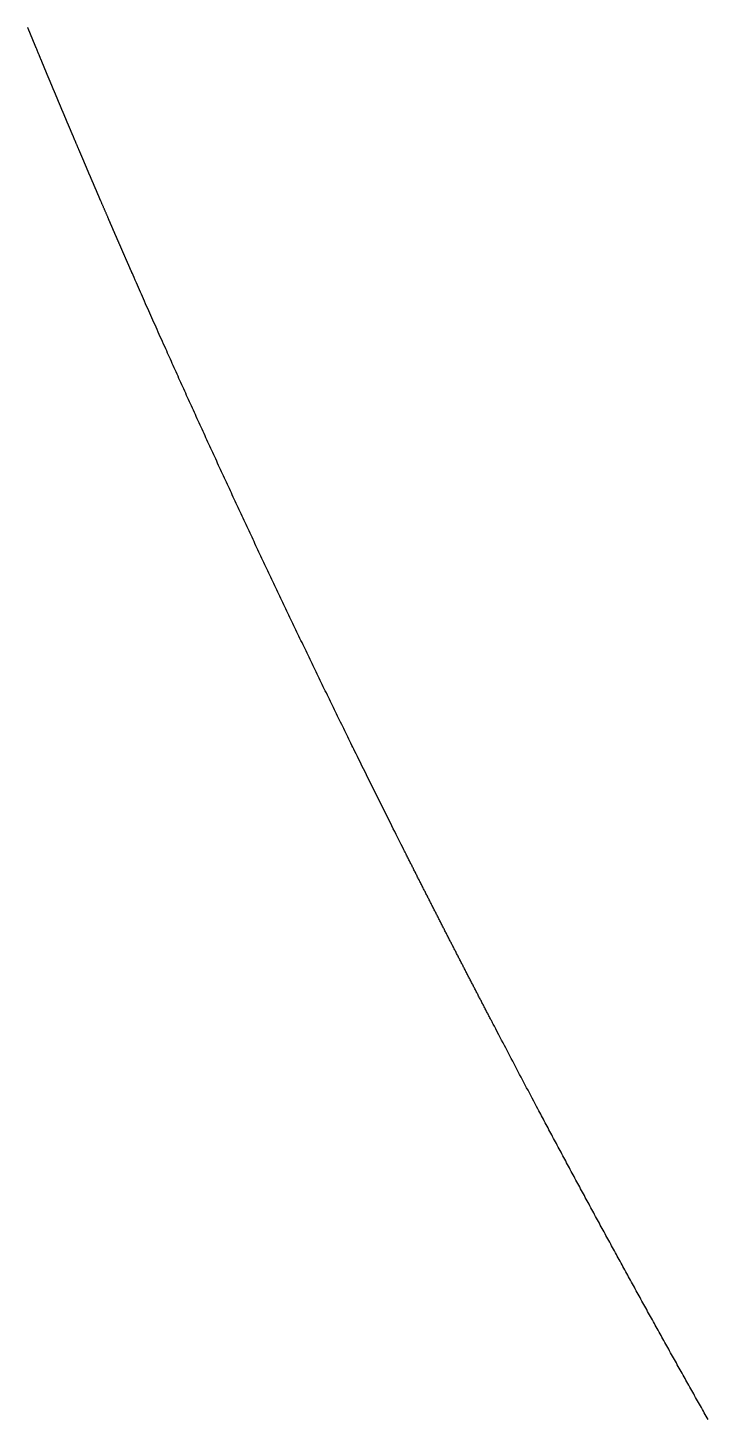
# Model space of a CAD drawing. Header units: millimetres. Extents: x 0 to 610, y 0 to 457.
# Drawn here: x 12.2 to 15.7, y 319.85 to 327 of the extents above; entities that cross this region are included whole.
import ezdxf

# ---------------------------------------------------------------- set-up
doc = ezdxf.new("R2010")
doc.units = ezdxf.units.MM
doc.layers.add('CUT_AIRCRAFT', color=7, linetype='Continuous')

msp = doc.modelspace()

# ---------------------------------------------------------------- linework, layer by layer
at = {"layer": 'CUT_AIRCRAFT'}
msp.add_lwpolyline([(15.69674, 319.8444), (15.69181, 319.85312), (15.68684, 319.86194), (15.68184, 319.8708), (15.67683, 319.87966), (15.67184, 319.8885), (15.66687, 319.89732), (15.66191, 319.90613), (15.65694, 319.91494), (15.65198, 319.92375), (15.64701, 319.93258), (15.64204, 319.9414), (15.63707, 319.95023), (15.63211, 319.95905), (15.62714, 319.96788), (15.62218, 319.9767), (15.61722, 319.98553), (15.61226, 319.99435), (15.6073, 320.00318), (15.60235, 320.01201), (15.59739, 320.02084), (15.59244, 320.02967), (15.58748, 320.0385), (15.58253, 320.04733), (15.57758, 320.05616), (15.57263, 320.06499), (15.56768, 320.07382), (15.56274, 320.08266), (15.55779, 320.09149), (15.55284, 320.10033), (15.5479, 320.10916), (15.54296, 320.118), (15.53802, 320.12683), (15.53308, 320.13567), (15.52814, 320.14451), (15.5232, 320.15335), (15.51827, 320.16219), (15.51333, 320.17103), (15.5084, 320.17987), (15.50347, 320.18871), (15.49854, 320.19756), (15.49361, 320.2064), (15.48868, 320.21524), (15.48375, 320.22409), (15.47883, 320.23293), (15.4739, 320.24178), (15.46898, 320.25063), (15.46406, 320.25947), (15.45914, 320.26832), (15.45422, 320.27717), (15.4493, 320.28602), (15.44438, 320.29487), (15.43947, 320.30372), (15.43455, 320.31257), (15.42964, 320.32143), (15.42473, 320.33028), (15.41982, 320.33913), (15.41491, 320.34799), (15.41, 320.35684), (15.40509, 320.3657), (15.40019, 320.37456), (15.39528, 320.38341), (15.39038, 320.39227), (15.38548, 320.40113), (15.38058, 320.40999), (15.37568, 320.41885), (15.37078, 320.42771), (15.36588, 320.43657), (15.36099, 320.44543), (15.35609, 320.4543), (15.3512, 320.46316), (15.34631, 320.47202), (15.34142, 320.48089), (15.33653, 320.48975), (15.33164, 320.49862), (15.32675, 320.50749), (15.32187, 320.51636), (15.31698, 320.52522), (15.3121, 320.53409), (15.30722, 320.54296), (15.30234, 320.55183), (15.29746, 320.56071), (15.29258, 320.56958), (15.28771, 320.57845), (15.28283, 320.58732), (15.27796, 320.5962), (15.27309, 320.60507), (15.26821, 320.61395), (15.26334, 320.62282), (15.25848, 320.6317), (15.25361, 320.64058), (15.24874, 320.64946), (15.24388, 320.65834), (15.23901, 320.66721), (15.23415, 320.6761), (15.22929, 320.68498), (15.22443, 320.69386), (15.21957, 320.70274), (15.21472, 320.71162), (15.20986, 320.72051), (15.205, 320.72939), (15.20015, 320.73828), (15.1953, 320.74716), (15.19045, 320.75605), (15.1856, 320.76494), (15.18075, 320.77383), (15.1759, 320.78271), (15.17106, 320.7916), (15.16621, 320.80049), (15.16137, 320.80938), (15.15653, 320.81828), (15.15169, 320.82717), (15.14685, 320.83606), (15.14201, 320.84495), (15.13718, 320.85385), (15.13234, 320.86274), (15.12751, 320.87164), (15.12267, 320.88054), (15.11784, 320.88943), (15.11301, 320.89833), (15.10818, 320.90723), (15.10336, 320.91613), (15.09853, 320.92503), (15.0937, 320.93393), (15.08888, 320.94283), (15.08406, 320.95173), (15.07924, 320.96063), (15.07442, 320.96954), (15.0696, 320.97844), (15.06478, 320.98735), (15.05997, 320.99625), (15.05515, 321.00516), (15.05034, 321.01407), (15.04553, 321.02297), (15.04072, 321.03188), (15.03591, 321.04079), (15.0311, 321.0497), (15.02629, 321.05861), (15.02149, 321.06752), (15.01668, 321.07643), (15.01188, 321.08535), (15.00708, 321.09426), (15.00228, 321.10317), (14.99748, 321.11209), (14.99268, 321.121), (14.98788, 321.12992), (14.98309, 321.13883), (14.9783, 321.14775), (14.9735, 321.15667), (14.96871, 321.16559), (14.96392, 321.17451), (14.95913, 321.18343), (14.95435, 321.19235), (14.94956, 321.20127), (14.94478, 321.21019), (14.93999, 321.21911), (14.93521, 321.22804), (14.93043, 321.23696), (14.92565, 321.24589), (14.92087, 321.25482), (14.9161, 321.26374), (14.91132, 321.27266), (14.90655, 321.28159), (14.90178, 321.29052), (14.897, 321.29945), (14.89222, 321.3084), (14.88745, 321.31734), (14.88268, 321.32627), (14.87793, 321.33518), (14.87319, 321.34405), (14.86846, 321.35294), (14.86369, 321.36187), (14.85888, 321.37091), (14.85401, 321.38006), (14.84915, 321.38917), (14.8444, 321.3981), (14.83985, 321.40666), (14.83551, 321.41481), (14.83112, 321.42306), (14.82634, 321.43205), (14.82084, 321.44241), (14.81438, 321.45457), (14.8072, 321.4681), (14.79963, 321.48236), (14.79201, 321.49673), (14.78461, 321.51069), (14.77741, 321.52429), (14.77032, 321.53769), (14.76324, 321.55106), (14.75611, 321.56455), (14.74893, 321.57813), (14.74172, 321.59178), (14.73451, 321.60543), (14.72732, 321.61906), (14.72015, 321.63266), (14.71298, 321.64625), (14.70584, 321.65982), (14.69869, 321.67339), (14.69155, 321.68696), (14.68439, 321.70057), (14.67721, 321.71424), (14.67, 321.72796), (14.6628, 321.74166), (14.65566, 321.75526), (14.64863, 321.76868), (14.6417, 321.78189), (14.63476, 321.79515), (14.62761, 321.80879), (14.6201, 321.82315), (14.61218, 321.83829), (14.60437, 321.85324), (14.5973, 321.86676), (14.59162, 321.87764), (14.58775, 321.88504), (14.58527, 321.88979), (14.58354, 321.89312), (14.58191, 321.89625), (14.57986, 321.90017), (14.57745, 321.9048), (14.57484, 321.9098), (14.5722, 321.91486), (14.56967, 321.91972), (14.56724, 321.92438), (14.56487, 321.92894), (14.5625, 321.93348), (14.5601, 321.93808), (14.55768, 321.94274), (14.55524, 321.94742), (14.5528, 321.9521), (14.55037, 321.95677), (14.54795, 321.96143), (14.54553, 321.96608), (14.54311, 321.97072), (14.54069, 321.97538), (14.53827, 321.98003), (14.53585, 321.98469), (14.53343, 321.98935), (14.53101, 321.99401), (14.52859, 321.99866), (14.52617, 322.00332), (14.52375, 322.00798), (14.52133, 322.01263), (14.51892, 322.01729), (14.5165, 322.02195), (14.51408, 322.02661), (14.51166, 322.03127), (14.50925, 322.03593), (14.50683, 322.04058), (14.50441, 322.04524), (14.502, 322.0499), (14.49958, 322.05456), (14.49717, 322.05922), (14.49475, 322.06388), (14.49234, 322.06854), (14.48993, 322.0732), (14.48751, 322.07786), (14.4851, 322.08252), (14.48269, 322.08718), (14.48027, 322.09184), (14.47786, 322.0965), (14.47545, 322.10117), (14.47304, 322.10583), (14.47063, 322.11049), (14.46822, 322.11515), (14.46581, 322.11981), (14.4634, 322.12447), (14.46099, 322.12914), (14.45858, 322.1338), (14.45617, 322.13846), (14.45376, 322.14312), (14.45135, 322.14779), (14.44895, 322.15245), (14.44654, 322.15711), (14.44413, 322.16178), (14.44173, 322.16644), (14.43932, 322.17111), (14.43691, 322.17577), (14.43451, 322.18043), (14.4321, 322.1851), (14.4297, 322.18976), (14.42729, 322.19443), (14.42489, 322.19909), (14.42249, 322.20376), (14.42008, 322.20842), (14.41768, 322.21309), (14.41528, 322.21775), (14.41288, 322.22242), (14.41047, 322.22709), (14.40807, 322.23175), (14.40567, 322.23642), (14.40327, 322.24109), (14.40087, 322.24575), (14.39847, 322.25042), (14.39607, 322.25509), (14.39367, 322.25976), (14.39127, 322.26442), (14.38887, 322.26909), (14.38648, 322.27376), (14.38408, 322.27843), (14.38168, 322.2831), (14.37928, 322.28776), (14.37689, 322.29243), (14.37449, 322.2971), (14.37209, 322.30177), (14.3697, 322.30644), (14.3673, 322.31111), (14.36491, 322.31578), (14.36251, 322.32045), (14.36012, 322.32512), (14.35773, 322.32979), (14.35533, 322.33446), (14.35294, 322.33913), (14.35055, 322.3438), (14.34816, 322.34847), (14.34576, 322.35315), (14.34337, 322.35782), (14.34098, 322.36249), (14.33859, 322.36716), (14.3362, 322.37183), (14.33381, 322.3765), (14.33142, 322.38118), (14.32903, 322.38585), (14.32664, 322.39052), (14.32425, 322.3952), (14.32186, 322.39987), (14.31948, 322.40454), (14.31709, 322.40922), (14.3147, 322.41389), (14.31231, 322.41856), (14.30993, 322.42324), (14.30754, 322.42791), (14.30516, 322.43259), (14.30277, 322.43726), (14.30039, 322.44193), (14.298, 322.44661), (14.29562, 322.45128), (14.29323, 322.45596), (14.29085, 322.46064), (14.28847, 322.46531), (14.28608, 322.46999), (14.2837, 322.47466), (14.28132, 322.47934), (14.27894, 322.48402), (14.27656, 322.48869), (14.27418, 322.49337), (14.2718, 322.49805), (14.26942, 322.50272), (14.26704, 322.5074), (14.26466, 322.51208), (14.26228, 322.51676), (14.2599, 322.52143), (14.25752, 322.52611), (14.25514, 322.53079), (14.25276, 322.53547), (14.25039, 322.54015), (14.24801, 322.54483), (14.24563, 322.54951), (14.24326, 322.55419), (14.24088, 322.55886), (14.23851, 322.56354), (14.23613, 322.56822), (14.23376, 322.5729), (14.23138, 322.57758), (14.22901, 322.58226), (14.22664, 322.58695), (14.22426, 322.59163), (14.22189, 322.59631), (14.21952, 322.60099), (14.21715, 322.60567), (14.21477, 322.61035), (14.2124, 322.61503), (14.21003, 322.61971), (14.20766, 322.6244), (14.20529, 322.62908), (14.20292, 322.63376), (14.20055, 322.63844), (14.19818, 322.64313), (14.19581, 322.64781), (14.19345, 322.65249), (14.19108, 322.65718), (14.18871, 322.66186), (14.18634, 322.66655), (14.18397, 322.67123), (14.18161, 322.67592), (14.17924, 322.6806), (14.17688, 322.68527), (14.17452, 322.68995), (14.17216, 322.69463), (14.16978, 322.69933), (14.1674, 322.70405), (14.16502, 322.70877), (14.16266, 322.71345), (14.16033, 322.71808), (14.15803, 322.72263), (14.15573, 322.7272), (14.15336, 322.7319), (14.15088, 322.73682), (14.14827, 322.74199), (14.1457, 322.74711), (14.14336, 322.75176), (14.14144, 322.75557), (14.13999, 322.75845), (14.13842, 322.76155), (14.13601, 322.76635), (14.132, 322.77432), (14.12591, 322.78644), (14.11823, 322.80173), (14.10969, 322.81871), (14.10105, 322.83593), (14.09288, 322.85221), (14.08514, 322.86765), (14.07763, 322.88264), (14.07016, 322.89757), (14.06257, 322.91275), (14.05486, 322.92815), (14.0471, 322.94369), (14.03934, 322.95924), (14.03161, 322.97473), (14.02391, 322.99016), (14.01624, 323.00556), (14.00858, 323.02095), (14.00091, 323.03634), (13.99325, 323.05176), (13.98557, 323.06721), (13.97788, 323.08268), (13.97019, 323.09818), (13.96251, 323.11367), (13.95485, 323.12911), (13.94725, 323.14445), (13.93971, 323.15968), (13.93216, 323.17495), (13.92452, 323.19041), (13.91669, 323.20625), (13.90867, 323.2225), (13.9007, 323.23866), (13.8931, 323.25407), (13.88619, 323.26809), (13.88019, 323.28028), (13.87487, 323.29109), (13.86992, 323.30115), (13.86502, 323.31111), (13.85992, 323.32149), (13.85464, 323.33223), (13.84927, 323.34318), (13.84388, 323.35416), (13.83855, 323.36502), (13.83327, 323.37579), (13.82802, 323.38651), (13.82277, 323.39721), (13.81751, 323.40795), (13.81224, 323.41872), (13.80697, 323.4295), (13.80169, 323.44029), (13.79642, 323.45107), (13.79116, 323.46184), (13.7859, 323.47261), (13.78065, 323.48338), (13.77539, 323.49415), (13.77014, 323.50493), (13.76488, 323.5157), (13.75963, 323.52648), (13.75438, 323.53726), (13.74914, 323.54804), (13.74389, 323.55882), (13.73865, 323.5696), (13.73341, 323.58039), (13.72817, 323.59117), (13.72293, 323.60195), (13.7177, 323.61274), (13.71247, 323.62353), (13.70724, 323.63431), (13.70201, 323.6451), (13.69678, 323.65589), (13.69156, 323.66668), (13.68634, 323.67747), (13.68112, 323.68827), (13.6759, 323.69906), (13.67068, 323.70985), (13.66547, 323.72065), (13.66026, 323.73144), (13.65505, 323.74224), (13.64984, 323.75304), (13.64463, 323.76384), (13.63943, 323.77464), (13.63423, 323.78544), (13.62903, 323.79624), (13.62383, 323.80705), (13.61863, 323.81785), (13.61344, 323.82865), (13.60825, 323.83946), (13.60306, 323.85027), (13.59787, 323.86108), (13.59268, 323.87188), (13.5875, 323.88269), (13.58232, 323.89351), (13.57714, 323.90432), (13.57196, 323.91513), (13.56679, 323.92594), (13.56161, 323.93676), (13.55644, 323.94757), (13.55127, 323.95839), (13.5461, 323.96921), (13.54094, 323.98003), (13.53578, 323.99085), (13.53062, 324.00167), (13.52546, 324.01249), (13.5203, 324.02331), (13.51514, 324.03414), (13.50999, 324.04496), (13.50484, 324.05579), (13.49969, 324.06661), (13.49455, 324.07744), (13.4894, 324.08827), (13.48426, 324.0991), (13.47912, 324.10993), (13.47398, 324.12076), (13.46884, 324.13159), (13.46371, 324.14242), (13.45858, 324.15326), (13.45345, 324.16409), (13.44832, 324.17493), (13.44319, 324.18577), (13.43807, 324.19661), (13.43295, 324.20744), (13.42783, 324.21828), (13.42271, 324.22913), (13.41759, 324.23997), (13.41248, 324.25081), (13.40737, 324.26165), (13.40226, 324.2725), (13.39715, 324.28335), (13.39205, 324.29419), (13.38694, 324.30504), (13.38184, 324.31589), (13.37674, 324.32674), (13.37165, 324.33759), (13.36655, 324.34844), (13.36146, 324.35929), (13.35637, 324.37015), (13.35128, 324.381), (13.34619, 324.39186), (13.34111, 324.40271), (13.33603, 324.41357), (13.33095, 324.42443), (13.32587, 324.43529), (13.32079, 324.44615), (13.31572, 324.45701), (13.31065, 324.46787), (13.30558, 324.47874), (13.30051, 324.4896), (13.29545, 324.50047), (13.29038, 324.51133), (13.28532, 324.5222), (13.28026, 324.53307), (13.27521, 324.54394), (13.27015, 324.55481), (13.2651, 324.56568), (13.26005, 324.57655), (13.255, 324.58742), (13.24995, 324.5983), (13.24491, 324.60917), (13.23987, 324.62005), (13.23483, 324.63092), (13.22979, 324.6418), (13.22475, 324.65268), (13.21972, 324.66356), (13.21469, 324.67444), (13.20966, 324.68532), (13.20463, 324.6962), (13.1996, 324.70709), (13.19458, 324.71797), (13.18956, 324.72886), (13.18454, 324.73974), (13.17953, 324.75063), (13.17451, 324.76152), (13.1695, 324.77241), (13.16449, 324.7833), (13.15948, 324.79419), (13.15447, 324.80508), (13.14947, 324.81598), (13.14447, 324.82687), (13.13947, 324.83777), (13.13447, 324.84866), (13.12948, 324.85956), (13.12448, 324.87046), (13.11949, 324.88136), (13.1145, 324.89226), (13.10952, 324.90316), (13.10453, 324.91406), (13.09955, 324.92496), (13.09457, 324.93587), (13.08959, 324.94677), (13.08462, 324.95768), (13.07964, 324.96858), (13.07467, 324.97949), (13.0697, 324.9904), (13.06473, 325.00131), (13.05977, 325.01222), (13.05481, 325.02313), (13.04984, 325.03404), (13.04489, 325.04496), (13.03993, 325.05587), (13.03498, 325.06679), (13.03002, 325.0777), (13.02507, 325.08862), (13.02013, 325.09954), (13.01518, 325.11046), (13.01024, 325.12138), (13.0053, 325.1323), (13.00036, 325.14322), (12.99542, 325.15414), (12.99049, 325.16506), (12.98555, 325.17599), (12.98062, 325.18693), (12.97569, 325.19786), (12.97076, 325.20879), (12.96584, 325.2197), (12.96094, 325.2306), (12.95604, 325.24148), (12.95114, 325.25238), (12.94623, 325.2633), (12.94131, 325.27423), (12.93641, 325.28515), (12.93155, 325.29598), (12.92675, 325.30667), (12.92203, 325.31721), (12.91729, 325.32777), (12.91245, 325.33857), (12.90741, 325.34984), (12.9021, 325.36171), (12.89658, 325.37405), (12.89096, 325.38663), (12.88534, 325.39922), (12.87978, 325.41165), (12.8743, 325.42394), (12.86886, 325.43614), (12.86344, 325.44831), (12.85801, 325.4605), (12.85258, 325.47271), (12.84715, 325.48492), (12.84173, 325.49711), (12.83632, 325.50929), (12.83093, 325.52143), (12.82555, 325.53355), (12.8202, 325.54563), (12.81486, 325.55768), (12.80953, 325.56971), (12.80419, 325.58177), (12.79884, 325.59386), (12.79348, 325.60599), (12.78813, 325.61809), (12.78285, 325.63006), (12.77767, 325.64179), (12.77261, 325.65327), (12.76754, 325.66478), (12.76229, 325.67671), (12.75669, 325.68944), (12.75071, 325.70304), (12.74483, 325.7164), (12.73969, 325.72812), (12.73588, 325.73679), (12.73382, 325.74148), (12.7331, 325.74312), (12.73319, 325.74291), (12.73289, 325.7436), (12.73223, 325.7451), (12.73138, 325.74703), (12.73051, 325.74903), (12.72974, 325.75078), (12.72907, 325.75232), (12.72844, 325.75374), (12.72783, 325.75514), (12.72719, 325.75661), (12.72652, 325.75813), (12.72584, 325.75969), (12.72515, 325.76125), (12.72448, 325.76279), (12.72381, 325.76431), (12.72314, 325.76583), (12.72248, 325.76735), (12.72181, 325.76887), (12.72115, 325.77039), (12.72048, 325.77192), (12.71981, 325.77344), (12.71914, 325.77497), (12.71848, 325.77649), (12.71781, 325.77801), (12.71714, 325.77953), (12.71648, 325.78106), (12.71581, 325.78258), (12.71514, 325.7841), (12.71448, 325.78562), (12.71382, 325.78713), (12.71316, 325.78864), (12.7125, 325.79015), (12.71184, 325.79166), (12.71118, 325.79316), (12.71052, 325.79467), (12.70986, 325.79618), (12.7092, 325.79769), (12.70854, 325.7992), (12.70788, 325.8007), (12.70722, 325.80221), (12.70656, 325.80372), (12.7059, 325.80522), (12.70524, 325.80673), (12.70459, 325.80823), (12.70393, 325.80974), (12.70327, 325.81124), (12.70261, 325.81275), (12.70196, 325.81425), (12.7013, 325.81576), (12.70064, 325.81726), (12.69998, 325.81876), (12.69933, 325.82027), (12.69867, 325.82177), (12.69802, 325.82327), (12.69736, 325.82477), (12.6967, 325.82627), (12.69605, 325.82778), (12.69539, 325.82928), (12.69474, 325.83078), (12.69408, 325.83228), (12.69343, 325.83378), (12.69278, 325.83527), (12.69213, 325.83676), (12.69148, 325.83825), (12.69083, 325.83973), (12.69018, 325.84122), (12.68953, 325.84271), (12.68888, 325.8442), (12.68823, 325.84568), (12.68758, 325.84717), (12.68693, 325.84866), (12.68629, 325.85014), (12.68564, 325.85163), (12.68499, 325.85311), (12.68434, 325.8546), (12.6837, 325.85608), (12.68305, 325.85757), (12.6824, 325.85905), (12.68175, 325.86054), (12.68111, 325.86202), (12.68046, 325.8635), (12.67982, 325.86499), (12.67917, 325.86647), (12.67852, 325.86795), (12.67788, 325.86943), (12.67723, 325.87092), (12.67659, 325.8724), (12.67594, 325.87388), (12.6753, 325.87536), (12.67465, 325.87684), (12.67401, 325.87832), (12.67336, 325.8798), (12.67272, 325.88128), (12.67208, 325.88275), (12.67144, 325.88422), (12.6708, 325.88569), (12.67016, 325.88715), (12.66952, 325.88862), (12.66889, 325.89009), (12.66825, 325.89155), (12.66761, 325.89302), (12.66697, 325.89449), (12.66633, 325.89595), (12.6657, 325.89742), (12.66506, 325.89888), (12.66442, 325.90035), (12.66378, 325.90181), (12.66315, 325.90328), (12.66251, 325.90474), (12.66187, 325.9062), (12.66124, 325.90767), (12.6606, 325.90913), (12.65997, 325.91059), (12.65933, 325.91206), (12.65869, 325.91352), (12.65806, 325.91498), (12.65742, 325.91644), (12.65679, 325.9179), (12.65615, 325.91936), (12.65552, 325.92082), (12.65489, 325.92229), (12.65425, 325.92375), (12.65362, 325.92521), (12.65298, 325.92667), (12.65235, 325.92813), (12.65172, 325.92958), (12.65109, 325.93102), (12.65046, 325.93247), (12.64984, 325.93392), (12.64921, 325.93536), (12.64858, 325.93681), (12.64795, 325.93826), (12.64732, 325.9397), (12.6467, 325.94115), (12.64607, 325.94259), (12.64544, 325.94404), (12.64482, 325.94548), (12.64419, 325.94693), (12.64356, 325.94837), (12.64294, 325.94982), (12.64231, 325.95126), (12.64168, 325.9527), (12.64106, 325.95415), (12.64043, 325.95559), (12.63981, 325.95703), (12.63918, 325.95848), (12.63856, 325.95992), (12.63793, 325.96136), (12.63731, 325.9628), (12.63668, 325.96424), (12.63606, 325.96568), (12.63543, 325.96712), (12.63481, 325.96856), (12.63419, 325.97), (12.63356, 325.97145), (12.63294, 325.97289), (12.63232, 325.97432), (12.6317, 325.97575), (12.63108, 325.97718), (12.63046, 325.97861), (12.62984, 325.98003), (12.62923, 325.98146), (12.62861, 325.98288), (12.62799, 325.98431), (12.62737, 325.98574), (12.62676, 325.98716), (12.62614, 325.98859), (12.62552, 325.99001), (12.62491, 325.99144), (12.62429, 325.99286), (12.62368, 325.99428), (12.62306, 325.99571), (12.62244, 325.99713), (12.62183, 325.99856), (12.62121, 325.99999), (12.62059, 326.00141), (12.61998, 326.00283), (12.61937, 326.00423), (12.61877, 326.00564), (12.61815, 326.00706), (12.61752, 326.00851), (12.61688, 326.01), (12.61624, 326.01147), (12.61563, 326.01289), (12.61507, 326.0142), (12.61456, 326.01538), (12.61403, 326.01659), (12.61341, 326.01803), (12.61261, 326.01988), (12.61158, 326.02227), (12.61037, 326.02507), (12.60906, 326.0281), (12.60774, 326.03116), (12.60647, 326.03409), (12.60526, 326.03692), (12.60406, 326.03968), (12.60287, 326.04244), (12.60167, 326.04523), (12.60045, 326.04805), (12.59923, 326.05088), (12.59801, 326.05372), (12.59679, 326.05655), (12.59557, 326.05937), (12.59436, 326.06219), (12.59314, 326.065), (12.59193, 326.06782), (12.59072, 326.07063), (12.5895, 326.07346), (12.58828, 326.07629), (12.58706, 326.07912), (12.58584, 326.08196), (12.58462, 326.08478), (12.58342, 326.08757), (12.58224, 326.09033), (12.58105, 326.09309), (12.57983, 326.09592), (12.57856, 326.09886), (12.57725, 326.10192), (12.57594, 326.10495), (12.57474, 326.10776), (12.57371, 326.11014), (12.57292, 326.11198), (12.57231, 326.11339), (12.5718, 326.11458), (12.5713, 326.11574), (12.57075, 326.11703), (12.57015, 326.11842), (12.56952, 326.11988), (12.56889, 326.12134), (12.56828, 326.12277), (12.56768, 326.12418), (12.56708, 326.12556), (12.56649, 326.12694), (12.56589, 326.12834), (12.56529, 326.12974), (12.56468, 326.13114), (12.56408, 326.13254), (12.56348, 326.13395), (12.56288, 326.13535), (12.56228, 326.13675), (12.56167, 326.13815), (12.56107, 326.13955), (12.56047, 326.14095), (12.55987, 326.14235), (12.55927, 326.14375), (12.55867, 326.14515), (12.55807, 326.14655), (12.55747, 326.14795), (12.55686, 326.14935), (12.55626, 326.15075), (12.55566, 326.15215), (12.55506, 326.15355), (12.55446, 326.15495), (12.55386, 326.15634), (12.55326, 326.15773), (12.55267, 326.15912), (12.55207, 326.16051), (12.55148, 326.1619), (12.55088, 326.16329), (12.55028, 326.16468), (12.54969, 326.16607), (12.54909, 326.16746), (12.5485, 326.16885), (12.5479, 326.17024), (12.5473, 326.17163), (12.54671, 326.17302), (12.54611, 326.17441), (12.54552, 326.1758), (12.54492, 326.17719), (12.54432, 326.17858), (12.54373, 326.17997), (12.54313, 326.18136), (12.54254, 326.18275), (12.54194, 326.18414), (12.54134, 326.18553), (12.54075, 326.18692), (12.54015, 326.18831), (12.53956, 326.18969), (12.53896, 326.19108), (12.53837, 326.19247), (12.53777, 326.19386), (12.53717, 326.19526), (12.53658, 326.19665), (12.53598, 326.19804), (12.53539, 326.19942), (12.5348, 326.20081), (12.53421, 326.20219), (12.53362, 326.20356), (12.53303, 326.20494), (12.53244, 326.20632), (12.53184, 326.2077), (12.53125, 326.20908), (12.53066, 326.21046), (12.53007, 326.21184), (12.52948, 326.21322), (12.52889, 326.2146), (12.5283, 326.21598), (12.52771, 326.21736), (12.52712, 326.21873), (12.52653, 326.22011), (12.52594, 326.22149), (12.52535, 326.22287), (12.52476, 326.22425), (12.52417, 326.22563), (12.52358, 326.22701), (12.52299, 326.22839), (12.5224, 326.22977), (12.52181, 326.23115), (12.52122, 326.23253), (12.52063, 326.23391), (12.52004, 326.23529), (12.51945, 326.23667), (12.51886, 326.23805), (12.51827, 326.23943), (12.51768, 326.24081), (12.51709, 326.24219), (12.5165, 326.24356), (12.51591, 326.24494), (12.51533, 326.24631), (12.51474, 326.24767), (12.51416, 326.24904), (12.51357, 326.25041), (12.51299, 326.25178), (12.5124, 326.25315), (12.51182, 326.25451), (12.51123, 326.25588), (12.51065, 326.25725), (12.51006, 326.25862), (12.50948, 326.25999), (12.50889, 326.26136), (12.50831, 326.26273), (12.50772, 326.2641), (12.50714, 326.26547), (12.50656, 326.26683), (12.50597, 326.2682), (12.50539, 326.26957), (12.5048, 326.27094), (12.50422, 326.27231), (12.50363, 326.27368), (12.50305, 326.27505), (12.50246, 326.27642), (12.50188, 326.27779), (12.5013, 326.27915), (12.50071, 326.28052), (12.50013, 326.28189), (12.49954, 326.28326), (12.49896, 326.28463), (12.49837, 326.286), (12.49779, 326.28737), (12.49721, 326.28873), (12.49663, 326.29008), (12.49606, 326.29144), (12.49548, 326.29279), (12.4949, 326.29414), (12.49432, 326.2955), (12.49374, 326.29685), (12.49317, 326.29821), (12.49259, 326.29956), (12.49201, 326.30092), (12.49143, 326.30227), (12.49086, 326.30362), (12.49028, 326.30498), (12.4897, 326.30633), (12.48913, 326.30768), (12.48855, 326.30903), (12.48798, 326.31038), (12.4874, 326.31174), (12.48682, 326.31309), (12.48625, 326.31444), (12.48567, 326.31579), (12.4851, 326.31714), (12.48452, 326.31849), (12.48395, 326.31984), (12.48337, 326.32119), (12.4828, 326.32254), (12.48222, 326.32389), (12.48165, 326.32524), (12.48107, 326.32659), (12.4805, 326.32793), (12.47992, 326.32928), (12.47935, 326.33063), (12.47878, 326.33197), (12.47821, 326.3333), (12.47764, 326.33464), (12.47708, 326.33597), (12.47651, 326.3373), (12.47594, 326.33864), (12.47537, 326.33997), (12.4748, 326.34131), (12.47424, 326.34264), (12.47367, 326.34398), (12.4731, 326.34531), (12.47253, 326.34664), (12.47197, 326.34797), (12.4714, 326.34931), (12.47083, 326.35064), (12.47027, 326.35197), (12.4697, 326.35331), (12.46913, 326.35464), (12.46857, 326.35597), (12.468, 326.3573), (12.46744, 326.35862), (12.46688, 326.35994), (12.46631, 326.36127), (12.46574, 326.36262), (12.46516, 326.36399), (12.46458, 326.36535), (12.46401, 326.36668), (12.46348, 326.36793), (12.46298, 326.36911), (12.46248, 326.3703), (12.46191, 326.37163), (12.46122, 326.37324), (12.46039, 326.37521), (12.45943, 326.37746), (12.45842, 326.37985), (12.45739, 326.38225), (12.45641, 326.38458), (12.45545, 326.38683), (12.45451, 326.38904), (12.45357, 326.39125), (12.45263, 326.39348), (12.45168, 326.39572), (12.45072, 326.39798), (12.44976, 326.40023), (12.44881, 326.40248), (12.44785, 326.40473), (12.4469, 326.40697), (12.44595, 326.4092), (12.44501, 326.41144), (12.44406, 326.41367), (12.44311, 326.41591), (12.44216, 326.41816), (12.4412, 326.42041), (12.44025, 326.42266), (12.4393, 326.4249), (12.43836, 326.4271), (12.43744, 326.42928), (12.43652, 326.43146), (12.43557, 326.43369), (12.43458, 326.43603), (12.43354, 326.43848), (12.43252, 326.4409), (12.43158, 326.44312), (12.4308, 326.44495), (12.43024, 326.44627), (12.42984, 326.44721), (12.42953, 326.44795), (12.42923, 326.44865), (12.42889, 326.44947), (12.4285, 326.45039), (12.42808, 326.45137), (12.42766, 326.45236), (12.42726, 326.45331), (12.42687, 326.45424), (12.42648, 326.45515), (12.4261, 326.45606), (12.42571, 326.45697), (12.42532, 326.4579), (12.42493, 326.45883), (12.42453, 326.45975), (12.42414, 326.46068), (12.42375, 326.4616), (12.42336, 326.46253), (12.42297, 326.46345), (12.42258, 326.46437), (12.42219, 326.4653), (12.4218, 326.46622), (12.42141, 326.46714), (12.42102, 326.46807), (12.42062, 326.46899), (12.42023, 326.46991), (12.41984, 326.47083), (12.41945, 326.47176), (12.41906, 326.47268), (12.41867, 326.4736), (12.41828, 326.47452), (12.41789, 326.47545), (12.4175, 326.47637), (12.41711, 326.47729), (12.41672, 326.47821), (12.41634, 326.47913), (12.41595, 326.48005), (12.41556, 326.48097), (12.41517, 326.48189), (12.41478, 326.48281), (12.41439, 326.48374), (12.414, 326.48466), (12.41361, 326.48558), (12.41322, 326.4865), (12.41283, 326.48742), (12.41244, 326.48834), (12.41205, 326.48926), (12.41167, 326.49018), (12.41128, 326.49109), (12.41089, 326.49201), (12.4105, 326.49293), (12.41011, 326.49385), (12.40972, 326.49477), (12.40934, 326.49569), (12.40895, 326.49661), (12.40856, 326.49753), (12.40817, 326.49844), (12.40778, 326.49936), (12.4074, 326.50028), (12.40701, 326.5012), (12.40662, 326.50212), (12.40623, 326.50303), (12.40585, 326.50395), (12.40546, 326.50487), (12.40507, 326.50579), (12.40468, 326.5067), (12.4043, 326.50762), (12.40391, 326.50854), (12.40352, 326.50945), (12.40313, 326.51037), (12.40275, 326.51129), (12.40236, 326.5122), (12.40197, 326.51312), (12.40159, 326.51404), (12.4012, 326.51496), (12.40081, 326.51587), (12.40042, 326.51679), (12.40004, 326.51771), (12.39965, 326.51862), (12.39926, 326.51954), (12.39888, 326.52046), (12.39849, 326.52137), (12.3981, 326.52229), (12.39772, 326.52321), (12.39733, 326.52413), (12.39694, 326.52504), (12.39655, 326.52596), (12.39617, 326.52688), (12.39578, 326.52779), (12.39539, 326.52871), (12.39501, 326.52963), (12.39462, 326.53055), (12.39423, 326.53146), (12.39385, 326.53238), (12.39346, 326.5333), (12.39307, 326.53421), (12.39269, 326.53513), (12.3923, 326.53605), (12.39191, 326.53697), (12.39153, 326.53788), (12.39114, 326.5388), (12.39075, 326.53972), (12.39037, 326.54063), (12.38998, 326.54155), (12.38959, 326.54247), (12.38921, 326.54339), (12.38882, 326.5443), (12.38843, 326.54522), (12.38805, 326.54614), (12.38766, 326.54705), (12.38727, 326.54797), (12.38689, 326.54889), (12.3865, 326.54981), (12.38611, 326.55072), (12.38573, 326.55164), (12.38534, 326.55256), (12.38495, 326.55347), (12.38457, 326.55439), (12.38418, 326.55531), (12.38379, 326.55623), (12.38341, 326.55714), (12.38302, 326.55806), (12.38263, 326.55898), (12.38225, 326.5599), (12.38186, 326.56081), (12.38148, 326.56173), (12.38109, 326.56265), (12.3807, 326.56356), (12.38032, 326.56448), (12.37993, 326.5654), (12.37954, 326.56632), (12.37916, 326.56723), (12.37877, 326.56815), (12.37838, 326.56907), (12.378, 326.56999), (12.37761, 326.5709), (12.37723, 326.57182), (12.37684, 326.57274), (12.37645, 326.57366), (12.37607, 326.57457), (12.37568, 326.57549), (12.37529, 326.57641), (12.37491, 326.57732), (12.37452, 326.57824), (12.37414, 326.57916), (12.37375, 326.58008), (12.37336, 326.58099), (12.37298, 326.58191), (12.37259, 326.58283), (12.37221, 326.58375), (12.37182, 326.58466), (12.37143, 326.58558), (12.37105, 326.5865), (12.37066, 326.58742), (12.37028, 326.58833), (12.36989, 326.58925), (12.3695, 326.59017), (12.36912, 326.59109), (12.36873, 326.592), (12.36835, 326.59292), (12.36796, 326.59384), (12.36758, 326.59476), (12.36719, 326.59567), (12.3668, 326.59659), (12.36642, 326.59751), (12.36603, 326.59843), (12.36565, 326.59934), (12.36526, 326.60026), (12.36487, 326.60118), (12.36449, 326.6021), (12.3641, 326.60301), (12.36372, 326.60393), (12.36333, 326.60485), (12.36295, 326.60577), (12.36256, 326.60668), (12.36217, 326.6076), (12.36179, 326.60852), (12.3614, 326.60944), (12.36102, 326.61035), (12.36064, 326.61126), (12.36025, 326.61217), (12.35987, 326.61309), (12.35948, 326.61402), (12.35907, 326.61498), (12.35868, 326.61593), (12.35829, 326.61684), (12.35793, 326.6177), (12.3576, 326.61848), (12.35727, 326.61928), (12.35688, 326.62021), (12.35639, 326.62137), (12.35578, 326.62283), (12.35507, 326.62452), (12.3543, 326.62634), (12.35353, 326.62818), (12.35279, 326.62995), (12.35207, 326.63166), (12.35137, 326.63333), (12.35067, 326.635), (12.34996, 326.63668), (12.34925, 326.63839), (12.34853, 326.6401), (12.34781, 326.64181), (12.34709, 326.64352), (12.34638, 326.64523), (12.34566, 326.64693), (12.34495, 326.64863), (12.34424, 326.65033), (12.34352, 326.65203), (12.34281, 326.65373), (12.34209, 326.65544), (12.34137, 326.65716), (12.34065, 326.65887), (12.33994, 326.66058), (12.33923, 326.66226), (12.33854, 326.66392), (12.33784, 326.66559), (12.33712, 326.6673), (12.33638, 326.66908), (12.3356, 326.67094), (12.33483, 326.67278), (12.33412, 326.67447), (12.33352, 326.67589), (12.33307, 326.67696), (12.33274, 326.67775), (12.33247, 326.6784), (12.33221, 326.67902), (12.33191, 326.67973), (12.33159, 326.68051), (12.33124, 326.68133), (12.3309, 326.68215), (12.33056, 326.68295), (12.33024, 326.68374), (12.32991, 326.68451), (12.32959, 326.68528), (12.32926, 326.68605), (12.32894, 326.68684), (12.32861, 326.68762), (12.32828, 326.68841), (12.32795, 326.68919), (12.32762, 326.68997), (12.3273, 326.69075), (12.32697, 326.69154), (12.32664, 326.69232), (12.32632, 326.6931), (12.32599, 326.69388), (12.32566, 326.69466), (12.32533, 326.69545), (12.32501, 326.69623), (12.32468, 326.69701), (12.32435, 326.69779), (12.32402, 326.69858), (12.3237, 326.69936), (12.32337, 326.70014), (12.32304, 326.70092), (12.32272, 326.7017), (12.32239, 326.70248), (12.32207, 326.70326), (12.32174, 326.70403), (12.32142, 326.70481), (12.32109, 326.70559), (12.32076, 326.70637), (12.32044, 326.70714), (12.32011, 326.70792), (12.31979, 326.7087), (12.31946, 326.70948), (12.31914, 326.71026), (12.31881, 326.71103), (12.31849, 326.71181), (12.31816, 326.71259), (12.31784, 326.71337), (12.31751, 326.71415), (12.31719, 326.71492), (12.31686, 326.7157), (12.31654, 326.71648), (12.31621, 326.71726), (12.31589, 326.71804), (12.31556, 326.71881), (12.31523, 326.71959), (12.31491, 326.72037), (12.31458, 326.72115), (12.31426, 326.72193), (12.31393, 326.7227), (12.31361, 326.72348), (12.31328, 326.72426), (12.31296, 326.72504), (12.31263, 326.72582), (12.31231, 326.72659), (12.31199, 326.72737), (12.31166, 326.72814), (12.31134, 326.72891), (12.31102, 326.72968), (12.31069, 326.73046), (12.31037, 326.73123), (12.31005, 326.73201), (12.30972, 326.73278), (12.3094, 326.73355), (12.30908, 326.73433), (12.30875, 326.7351), (12.30843, 326.73588), (12.30811, 326.73665), (12.30778, 326.73742), (12.30746, 326.7382), (12.30714, 326.73897), (12.30682, 326.73974), (12.30649, 326.74052), (12.30617, 326.74129), (12.30585, 326.74207), (12.30552, 326.74284), (12.3052, 326.74361), (12.30488, 326.74439), (12.30455, 326.74516), (12.30423, 326.74594), (12.30391, 326.74671), (12.30358, 326.74748), (12.30326, 326.74826), (12.30294, 326.74903), (12.30261, 326.74981), (12.30229, 326.75058), (12.30197, 326.75135), (12.30165, 326.75212), (12.30133, 326.75289), (12.30101, 326.75366), (12.30069, 326.75443), (12.30037, 326.7552), (12.30004, 326.75597), (12.29972, 326.75674), (12.2994, 326.75751), (12.29908, 326.75828), (12.29876, 326.75905), (12.29844, 326.75982), (12.29812, 326.76058), (12.2978, 326.76135), (12.29747, 326.76212), (12.29715, 326.76289), (12.29683, 326.76366), (12.29651, 326.76443), (12.29619, 326.7652), (12.29587, 326.76597), (12.29555, 326.76674), (12.29523, 326.76751), (12.29491, 326.76828), (12.29459, 326.76905), (12.29426, 326.76982), (12.29394, 326.77059), (12.29362, 326.77136), (12.2933, 326.77213), (12.29298, 326.7729), (12.29266, 326.77367), (12.29234, 326.77444), (12.29202, 326.77521), (12.2917, 326.77598), (12.29138, 326.77674), (12.29106, 326.77751), (12.29074, 326.77827), (12.29042, 326.77904), (12.2901, 326.7798), (12.28979, 326.78057), (12.28947, 326.78133), (12.28915, 326.7821), (12.28883, 326.78287), (12.28851, 326.78363), (12.28819, 326.7844), (12.28787, 326.78516), (12.28755, 326.78593), (12.28723, 326.78669), (12.28691, 326.78746), (12.2866, 326.78822), (12.28628, 326.78899), (12.28596, 326.78976), (12.28564, 326.79052), (12.28532, 326.79129), (12.285, 326.79205), (12.28468, 326.79282), (12.28436, 326.79358), (12.28404, 326.79435), (12.28373, 326.79511), (12.28341, 326.79588), (12.28309, 326.79665), (12.28277, 326.79741), (12.28245, 326.79818), (12.28213, 326.79894), (12.28181, 326.79971), (12.2815, 326.80047), (12.28118, 326.80123), (12.28086, 326.80199), (12.28054, 326.80275), (12.28023, 326.80351), (12.27991, 326.80428), (12.27959, 326.80504), (12.27928, 326.8058), (12.27896, 326.80656), (12.27864, 326.80732), (12.27833, 326.80808), (12.27801, 326.80884), (12.27769, 326.8096), (12.27738, 326.81037), (12.27706, 326.81113), (12.27674, 326.81189), (12.27642, 326.81266), (12.2761, 326.81342), (12.27579, 326.81418), (12.27548, 326.81494), (12.27517, 326.81568), (12.27486, 326.81643), (12.27454, 326.81719), (12.27421, 326.81798), (12.27386, 326.81881), (12.27352, 326.81963), (12.27321, 326.82039), (12.27294, 326.82103), (12.27273, 326.82154), (12.2725, 326.82209), (12.27218, 326.82287), (12.27167, 326.82407), (12.27094, 326.82584), (12.27003, 326.82804), (12.26902, 326.83046), (12.268, 326.83292), (12.26703, 326.83525), (12.26611, 326.83747), (12.26521, 326.83962), (12.26432, 326.84177), (12.26342, 326.84395), (12.2625, 326.84616), (12.26157, 326.84838), (12.26065, 326.85061), (12.25972, 326.85283), (12.2588, 326.85505), (12.25789, 326.85725), (12.25697, 326.85946), (12.25606, 326.86167), (12.25514, 326.86388), (12.25422, 326.86609), (12.2533, 326.86831), (12.25238, 326.87053), (12.25146, 326.87275), (12.25054, 326.87496), (12.24963, 326.87716), (12.24873, 326.87934), (12.24782, 326.88152), (12.2469, 326.88373), (12.24596, 326.88601), (12.24499, 326.88835), (12.24403, 326.89067), (12.24311, 326.89288), (12.24229, 326.89486), (12.24159, 326.89654), (12.24099, 326.89801), (12.24043, 326.89935), (12.23988, 326.90068), (12.2393, 326.90207), (12.2387, 326.90352), (12.23809, 326.90501), (12.23747, 326.9065), (12.23686, 326.90797), (12.23626, 326.90942), (12.23566, 326.91087), (12.23506, 326.91232), (12.23446, 326.91377), (12.23386, 326.91522), (12.23326, 326.91668), (12.23265, 326.91814), (12.23205, 326.91959), (12.23145, 326.92105), (12.23085, 326.9225), (12.23024, 326.92396), (12.22964, 326.92541), (12.22904, 326.92687), (12.22844, 326.92832), (12.22784, 326.92978), (12.22723, 326.93123), (12.22663, 326.93269), (12.22603, 326.93415), (12.22543, 326.9356), (12.22483, 326.93706), (12.22422, 326.93851), (12.22362, 326.93997), (12.22302, 326.94142), (12.22242, 326.94288), (12.22182, 326.94433), (12.22122, 326.94579), (12.22061, 326.94724), (12.22001, 326.9487), (12.21941, 326.95016), (12.21881, 326.95161), (12.21821, 326.95307), (12.21761, 326.95452), (12.21701, 326.95598), (12.21641, 326.95743), (12.2158, 326.95889), (12.2152, 326.96034), (12.2146, 326.9618), (12.214, 326.96326), (12.2134, 326.96471), (12.2128, 326.96617), (12.2122, 326.96762), (12.2116, 326.96908), (12.211, 326.97053), (12.2104, 326.97199), (12.20979, 326.97345), (12.20919, 326.9749), (12.20859, 326.97636), (12.20799, 326.97781), (12.20739, 326.97927), (12.20679, 326.98072), (12.20619, 326.98218), (12.20559, 326.98364), (12.20499, 326.98509), (12.20439, 326.98655), (12.20379, 326.988), (12.20319, 326.98946), (12.20259, 326.99092), (12.20199, 326.99237), (12.20139, 326.99383), (12.20079, 326.99528), (12.20019, 326.99674), (12.19959, 326.9982), (12.19899, 326.99965), (12.19839, 327.00111)], dxfattribs=at)

doc.saveas('drawing.dxf')
